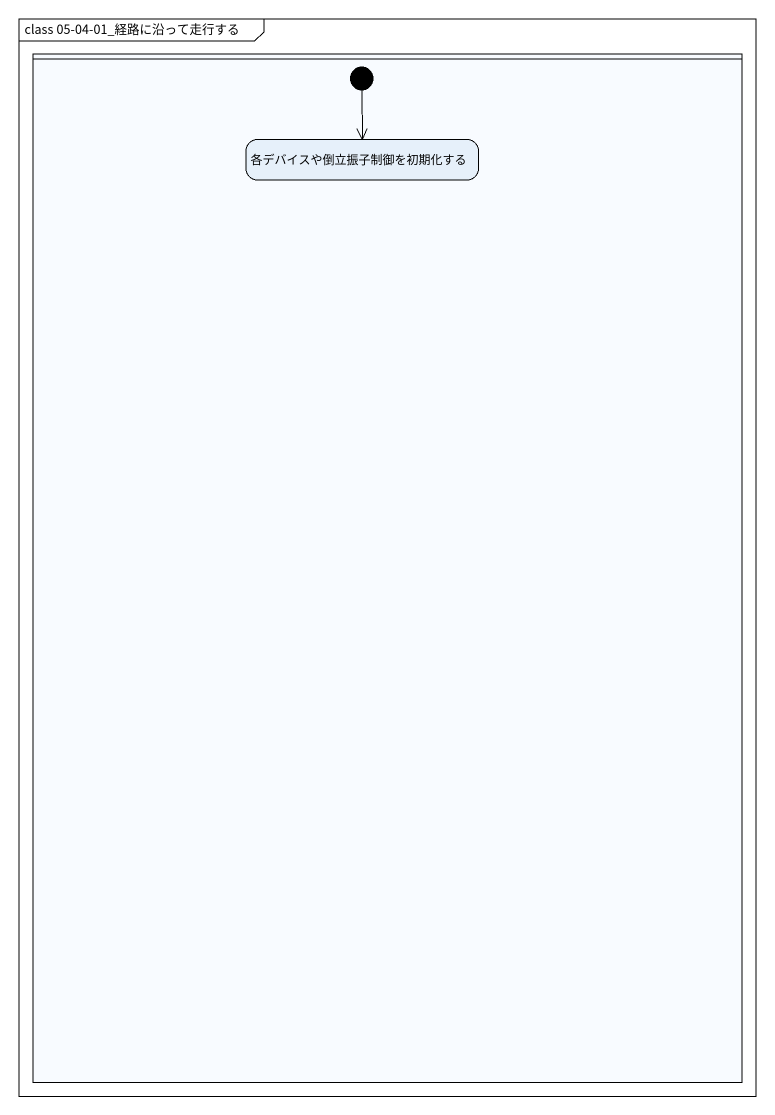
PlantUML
@startuml
mainframe class 05-04-01_経路に沿って走行する
hide empty description
state " " as lane1 <<partition>> {
  state 各デバイスや倒立振子制御を初期化する
  [*] --> 各デバイスや倒立振子制御を初期化する
}
@enduml
